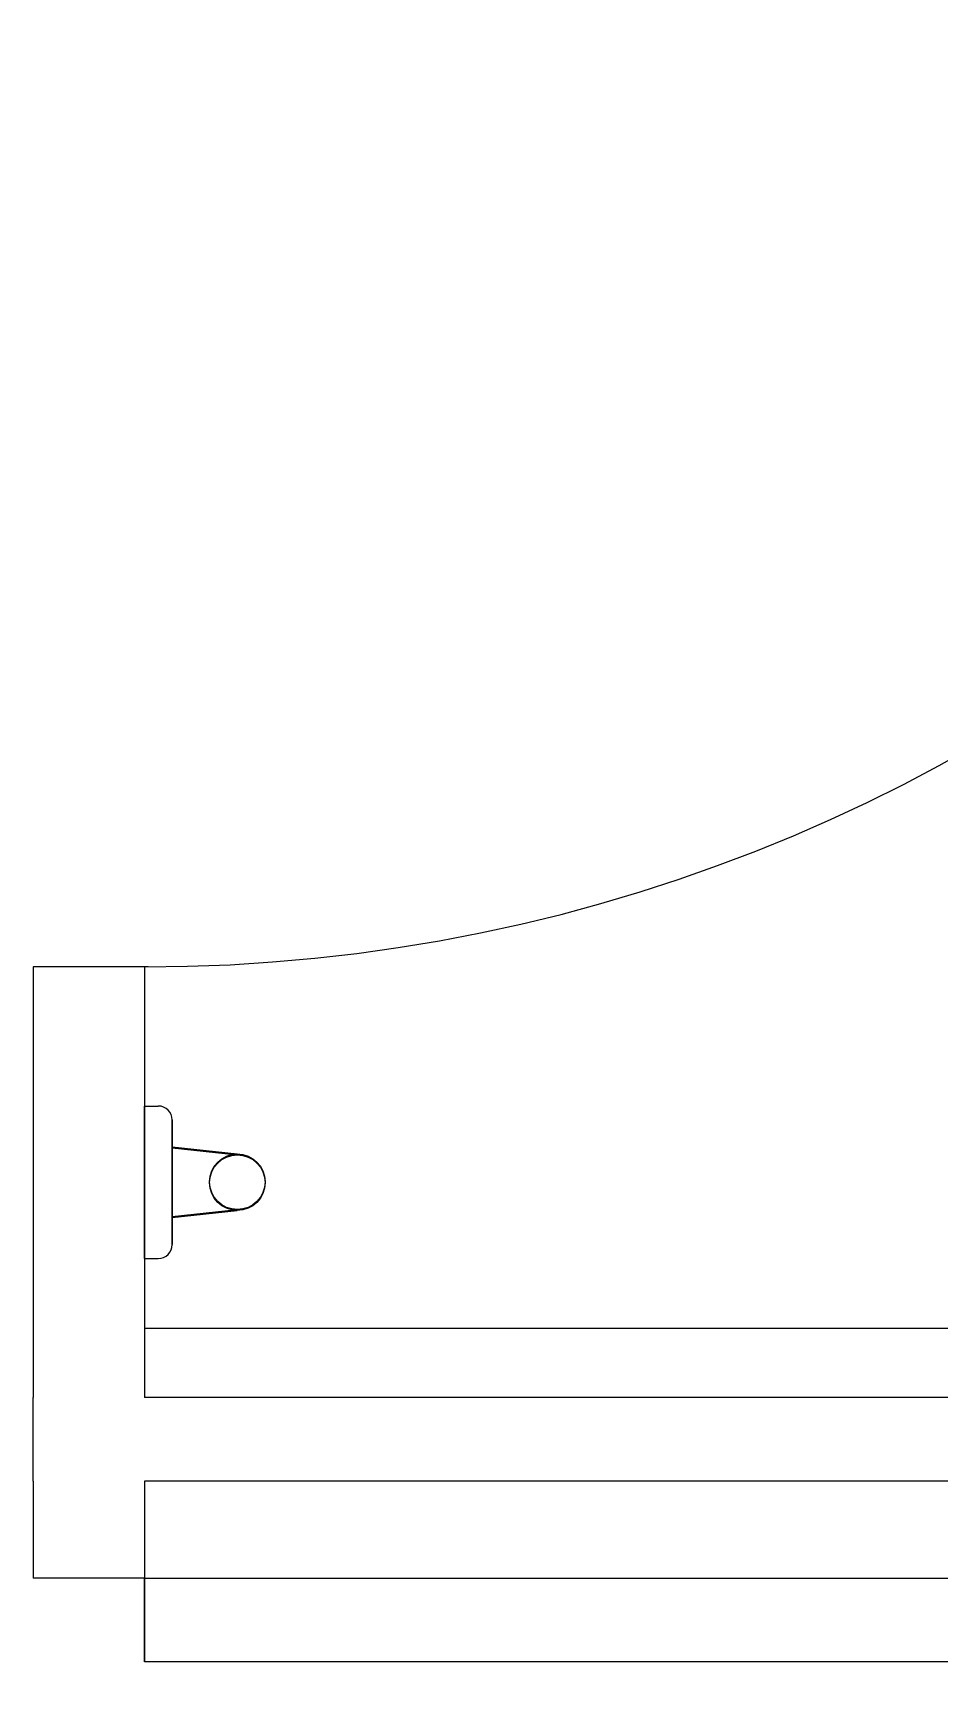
# Model space of a CAD drawing. Header units: millimetres. Extents: x 999 to 1260, y -38 to 225.
# Drawn here: x 1064.037 to 1064.364, y 78.275 to 78.873 of the extents above; entities that cross this region are included whole.
import ezdxf
from ezdxf.enums import TextEntityAlignment as Align

# ---------------------------------------------------------------- set-up
doc = ezdxf.new("R2010")
doc.units = ezdxf.units.MM
doc.layers.add('I-ARQ', color=8, linetype='Continuous')
doc.styles.add('ROMANS', font='romans', dxfattribs={"oblique": 15})

# ---------------------------------------------------------------- blocks, each defined once
blk = doc.blocks.new('praça')
at = {"layer": 'I-ARQ'}
for p, q in [((1254.21582, 26.74445), (1254.18082, 26.74445)), ((1254.18082, 26.70445), (1254.18082, 26.74445)), ((1254.21582, 26.74445), (1254.24582, 26.74445)), ((1254.40082, 26.74445), (1254.24582, 26.74445)), ((1254.40082, 26.70307), (1254.40082, 26.74445)), ((1254.21582, 26.70445), (1254.15082, 26.70445)), ((1254.15082, 26.10445), (1254.15082, 26.70445)), ((1254.15082, 26.70445), (1254.18082, 26.70445)), ((1254.18082, 26.70445), (1254.18082, 26.10445)), ((1254.21582, 25.49445), (1254.21582, 26.70445)), ((1254.24582, 25.49445), (1254.24582, 26.70445)), ((1254.40082, 26.70445), (1254.24582, 26.70445)), ((1254.27082, 26.70445), (1254.27082, 26.22464)), ((1254.2959, 26.70445), (1254.2959, 26.69945)), ((1254.35074, 26.70445), (1254.2959, 26.70445)), ((1254.2959, 26.70445), (1254.2959, 26.69945)), ((1254.2959, 26.70445), (1254.35074, 26.70445)), ((1254.35074, 26.70445), (1254.35074, 26.69945)), ((1254.35074, 26.70445), (1254.35074, 26.69945)), ((1254.34574, 26.69445), (1254.3009, 26.69445)), ((1254.3009, 26.69445), (1254.34574, 26.69445)), ((1254.31062, 26.69445), (1254.31315, 26.67099)), ((1254.31097, 26.69445), (1254.31349, 26.67099)), ((1254.33568, 26.69445), (1254.33315, 26.67099)), ((1254.33602, 26.69445), (1254.33349, 26.67099))]:
    blk.add_line(p, q, dxfattribs=at)
for centre in [(1254.32315, 26.67099), (1254.32349, 26.67099)]:
    blk.add_circle(centre, 0.01, dxfattribs=at)
for centre, radius, start, end in [((1254.18082, 26.70445), 0.6, 180, 270), ((1255.00082, 26.70445), 0.6, 180, 270), ((1254.3009, 26.69945), 0.005, 180, 270), ((1254.3009, 26.69945), 0.005, 180, 270), ((1254.34574, 26.69945), 0.005, 270, 360), ((1254.34574, 26.69945), 0.005, 270, 360)]:
    blk.add_arc(centre, radius, start, end, dxfattribs=at)
at = {"layer": 'I-ARQ', "width": 1, "flags": 3}
blk.add_attdef('CODIGO', text='', height=0.024, rotation=360, dxfattribs=at).set_placement((1257.01582, 34.84445), align=Align.MIDDLE)
at = {"layer": 'I-ARQ', "text_generation_flag": 4, "width": 1, "flags": 3}
blk.add_attdef('CODIGO', text='', height=0.024, rotation=360, dxfattribs=at).set_placement((1258.87082, 16.02772), align=Align.MIDDLE)
at = {"layer": 'I-ARQ', "style": 'ROMANS', "width": 1}
blk.add_attdef('0.00', (1278.70341, -45.86682), '', height=0.36, dxfattribs=at)

msp = doc.modelspace()

# ---------------------------------------------------------------- block references
at = {"layer": 'I-ARQ', "rotation": 90}
msp.add_blockref('praça', (1090.78188, -1175.8639), dxfattribs=at)

doc.saveas('drawing.dxf')
